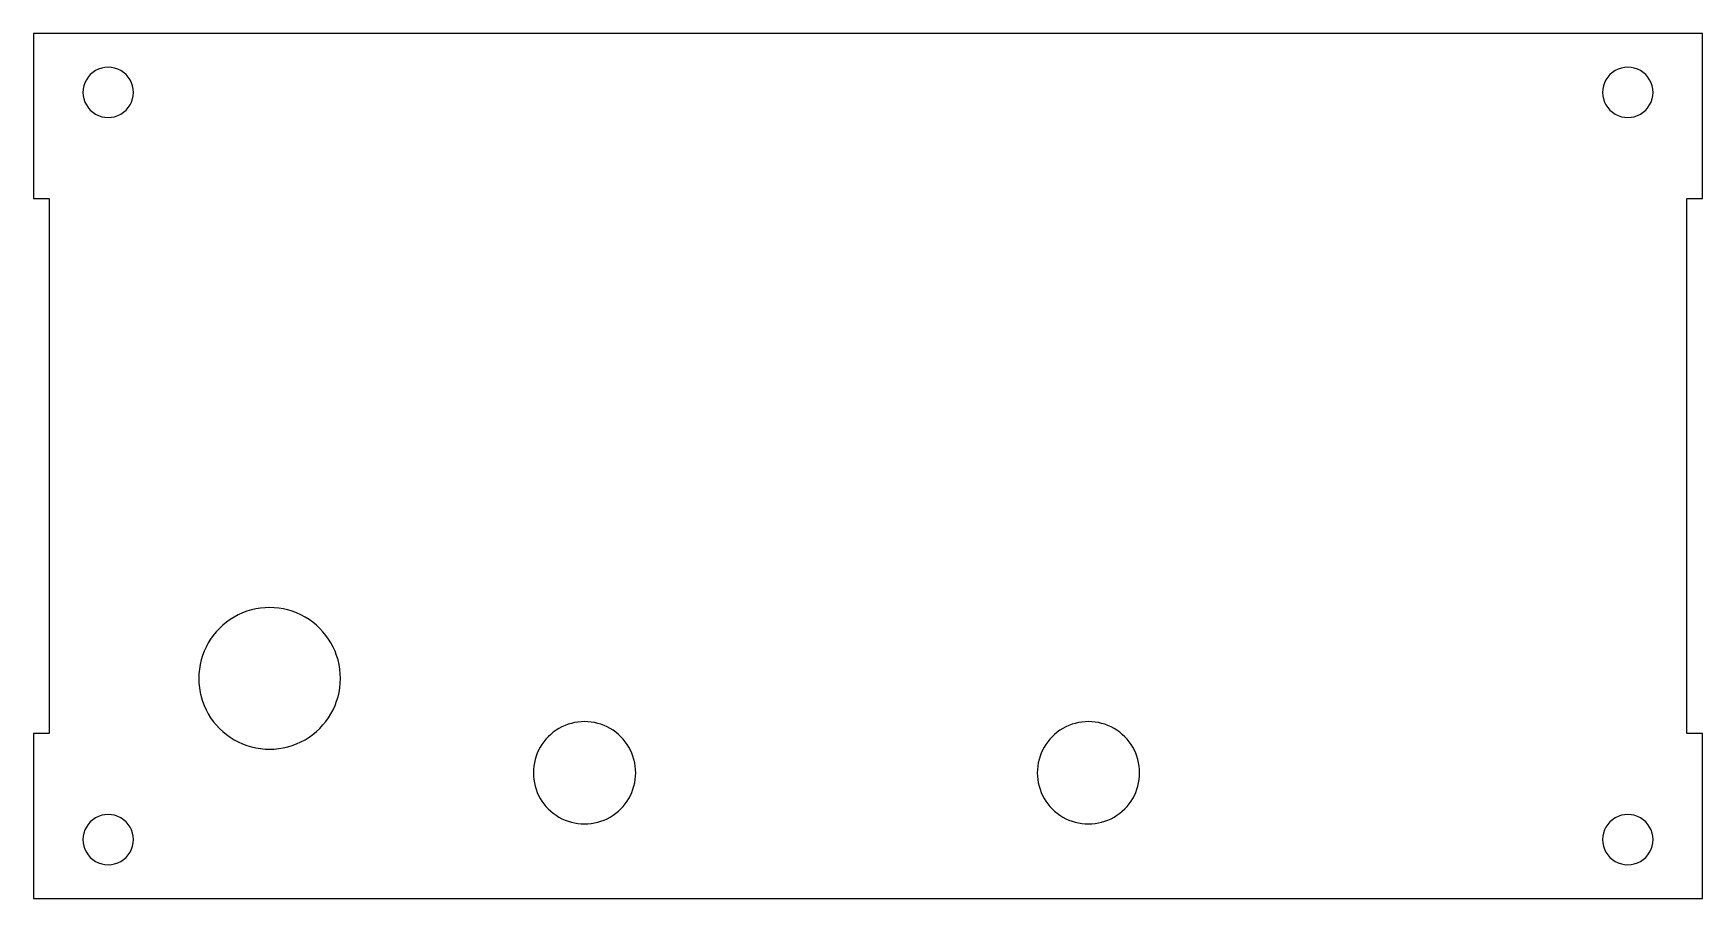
# Model space of a CAD drawing. Extents: x 0 to 30, y 0 to 15.6.
import ezdxf

# ---------------------------------------------------------------- set-up
doc = ezdxf.new("R2010")
doc.units = 0
doc.layers.add('Layer_1', color=7, linetype='CONTINUOUS')

msp = doc.modelspace()

# ---------------------------------------------------------------- linework, layer by layer
at = {"layer": 'Layer_1', "color": 5}
msp.add_lwpolyline([(0.037334, 15.559556), (0.037334, 12.596202), (0.319557, 12.596225), (0.319557, 3.000665), (0.037334, 3.000689), (0.037334, 0.037335), (29.95289, 0.037335), (29.95289, 3.000689), (29.670668, 3.000665), (29.670668, 12.596225), (29.95289, 12.596202), (29.95289, 15.559556), (0.037334, 15.559556)], close=True, dxfattribs=at)
at = {"layer": 'Layer_1', "color": 1}
for points in [[(1.829445, 14.501225), (1.829445, 14.501225)], [(29.06389, 14.501225), (29.06389, 14.501225)], [(5.540668, 3.988447), (5.540668, 3.988447)], [(10.832334, 2.295111), (10.832334, 2.295111)], [(19.863446, 2.295111), (19.863446, 2.295111)], [(1.829445, 1.095666), (1.829445, 1.095666)], [(29.06389, 1.095666), (29.06389, 1.095666)]]:
    msp.add_lwpolyline(points, close=True, dxfattribs=at)
for points in [[(1.603668, 14.892283), (1.463956, 14.972946), (1.291824, 14.972946), (1.152112, 14.892283)], [(28.838178, 14.892471), (28.698433, 14.973184), (28.526237, 14.973184), (28.386492, 14.892471)], [(1.152112, 14.892283), (1.0124, 14.811621), (0.926334, 14.66255), (0.926334, 14.501225)], [(1.829445, 14.501225), (1.829445, 14.66255), (1.743379, 14.811621), (1.603668, 14.892283)], [(28.386492, 14.892471), (28.246747, 14.811759), (28.160698, 14.662604), (28.160779, 14.501225)], [(29.06389, 14.501225), (29.063971, 14.662604), (28.977923, 14.811759), (28.838178, 14.892471)], [(0.926334, 14.501225), (0.926334, 14.339899), (1.0124, 14.190829), (1.152112, 14.110166)], [(1.603668, 14.110166), (1.743379, 14.190829), (1.829445, 14.339899), (1.829445, 14.501225)], [(28.160779, 14.501225), (28.160698, 14.339846), (28.246747, 14.190691), (28.386492, 14.109978)], [(28.838178, 14.109978), (28.977923, 14.190691), (29.063971, 14.339846), (29.06389, 14.501225)], [(1.152112, 14.110166), (1.291824, 14.029503), (1.463956, 14.029503), (1.603668, 14.110166)], [(28.386492, 14.109978), (28.526237, 14.029265), (28.698433, 14.029265), (28.838178, 14.109978)], [(3.635558, 5.088615), (3.242563, 4.861667), (3.000532, 4.442265), (3.000668, 3.988447)], [(4.905777, 5.088615), (4.512782, 5.315563), (4.028553, 5.315563), (3.635558, 5.088615)], [(5.540668, 3.988447), (5.540803, 4.442265), (5.298772, 4.861667), (4.905777, 5.088615)], [(3.000668, 3.988447), (3.000532, 3.53463), (3.242563, 3.115227), (3.635558, 2.888279)], [(4.905777, 2.888279), (5.298772, 3.115227), (5.540803, 3.53463), (5.540668, 3.988447)], [(9.456435, 3.089639), (9.172612, 2.925742), (8.997808, 2.622857), (8.99789, 2.295111)], [(10.373789, 3.089639), (10.089966, 3.253535), (9.740258, 3.253535), (9.456435, 3.089639)], [(10.832334, 2.295111), (10.832415, 2.622857), (10.657612, 2.925742), (10.373789, 3.089639)], [(18.487547, 3.089639), (18.203724, 2.925742), (18.02892, 2.622857), (18.029001, 2.295111)], [(19.4049, 3.089639), (19.121077, 3.253535), (18.77137, 3.253535), (18.487547, 3.089639)], [(19.863446, 2.295111), (19.863527, 2.622857), (19.688723, 2.925742), (19.4049, 3.089639)], [(3.635558, 2.888279), (4.028553, 2.661331), (4.512782, 2.661331), (4.905777, 2.888279)], [(8.99789, 2.295111), (8.997808, 1.967365), (9.172612, 1.66448), (9.456435, 1.500584)], [(10.373789, 1.500584), (10.657612, 1.66448), (10.832415, 1.967365), (10.832334, 2.295111)], [(18.029001, 2.295111), (18.02892, 1.967365), (18.203724, 1.66448), (18.487547, 1.500584)], [(19.4049, 1.500584), (19.688723, 1.66448), (19.863527, 1.967365), (19.863446, 2.295111)], [(1.603668, 1.486725), (1.463956, 1.567388), (1.291824, 1.567388), (1.152112, 1.486725)], [(9.456435, 1.500584), (9.740258, 1.336687), (10.089966, 1.336687), (10.373789, 1.500584)], [(18.487547, 1.500584), (18.77137, 1.336687), (19.121077, 1.336687), (19.4049, 1.500584)], [(28.838178, 1.486913), (28.698433, 1.567626), (28.526237, 1.567626), (28.386492, 1.486913)], [(1.152112, 1.486725), (1.0124, 1.406062), (0.926334, 1.256992), (0.926334, 1.095666)], [(1.829445, 1.095666), (1.829445, 1.256992), (1.743379, 1.406062), (1.603668, 1.486725)], [(28.386492, 1.486913), (28.246747, 1.4062), (28.160698, 1.257045), (28.160779, 1.095666)], [(29.06389, 1.095666), (29.063971, 1.257045), (28.977923, 1.4062), (28.838178, 1.486913)], [(0.926334, 1.095666), (0.926334, 0.934341), (1.0124, 0.78527), (1.152112, 0.704608)], [(1.603668, 0.704608), (1.743379, 0.78527), (1.829445, 0.934341), (1.829445, 1.095666)], [(28.160779, 1.095666), (28.160698, 0.934287), (28.246747, 0.785132), (28.386492, 0.704419)], [(28.838178, 0.704419), (28.977923, 0.785132), (29.063971, 0.934287), (29.06389, 1.095666)], [(1.152112, 0.704608), (1.291824, 0.623945), (1.463956, 0.623945), (1.603668, 0.704608)], [(28.386492, 0.704419), (28.526237, 0.623707), (28.698433, 0.623707), (28.838178, 0.704419)]]:
    msp.add_open_spline(points, degree=3, dxfattribs=at)

doc.saveas('drawing.dxf')
